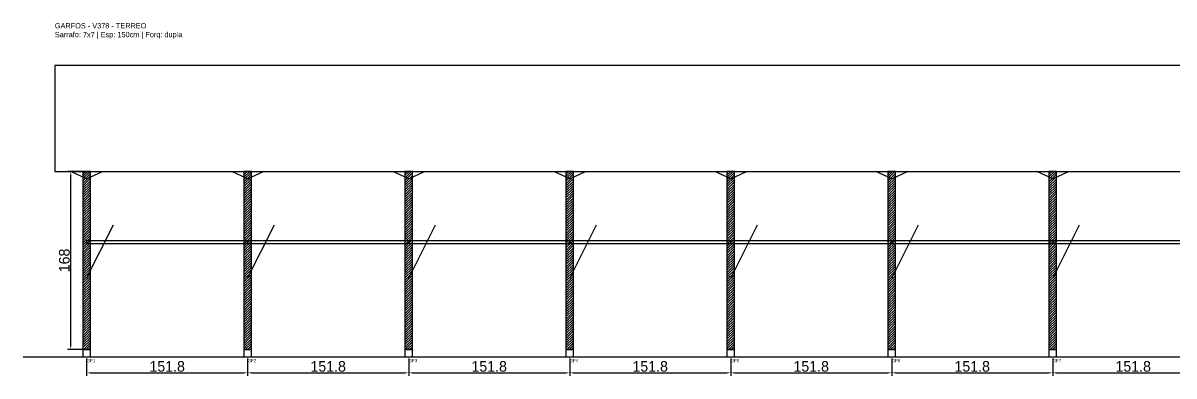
# Model space of a CAD drawing. Header units: metres. Extents: x -30 to 2215, y -25 to 308.
# Drawn here: x -30 to 1055, y -25 to 308 of the extents above; entities that cross this region are included whole.
import ezdxf

# ---------------------------------------------------------------- set-up
doc = ezdxf.new("R2010")
doc.units = ezdxf.units.M
for name, color, linetype in [('BARRA_ANCORAGEM', 1, 'Continuous'), ('COTA', 241, 'Continuous'), ('GARFOS OK', 3, 'Continuous'), ('NOME DA VIGA', 6, 'Continuous'), ('SARR_7x7', 40, 'Continuous'), ('TIRAS REESCORAMENTO', 252, 'Continuous'), ('VIGAS', 3, 'Continuous')]:
    doc.layers.add(name, color=color, linetype=linetype)
doc.dimstyles.new('EZ DXF', dxfattribs={"dimtxt": 10, "dimasz": 3.5, "dimexe": 3, "dimexo": 1.5, "dimgap": 1, "dimtad": 1, "dimdec": 1, "dimdsep": 46, "dimcen": 2.5, "dimazin": 3, "dimtfac": 1, "dimtmove": 0, "dimatfit": 3})

msp = doc.modelspace()

# ---------------------------------------------------------------- hatches: boundary and pattern name
at = {"layer": 'COTA'}
h = msp.add_hatch(dxfattribs=at)
h.set_pattern_fill('ANSI31', scale=0.5)
h.paths.add_polyline_path([(26.5, 0), (33.5, 0), (33.5, 168), (26.5, 168)])
h = msp.add_hatch(dxfattribs=at)
h.set_pattern_fill('ANSI31', scale=0.5)
h.paths.add_polyline_path([(178.3, 0), (185.3, 0), (185.3, 168), (178.3, 168)])
h = msp.add_hatch(dxfattribs=at)
h.set_pattern_fill('ANSI31', scale=0.5)
h.paths.add_polyline_path([(330.11, 0), (337.11, 0), (337.11, 168), (330.11, 168)])
h = msp.add_hatch(dxfattribs=at)
h.set_pattern_fill('ANSI31', scale=0.5)
h.paths.add_polyline_path([(481.91, 0), (488.91, 0), (488.91, 168), (481.91, 168)])
h = msp.add_hatch(dxfattribs=at)
h.set_pattern_fill('ANSI31', scale=0.5)
h.paths.add_polyline_path([(633.71, 0), (640.71, 0), (640.71, 168), (633.71, 168)])
h = msp.add_hatch(dxfattribs=at)
h.set_pattern_fill('ANSI31', scale=0.5)
h.paths.add_polyline_path([(785.52, 0), (792.52, 0), (792.52, 168), (785.52, 168)])
h = msp.add_hatch(dxfattribs=at)
h.set_pattern_fill('ANSI31', scale=0.5)
h.paths.add_polyline_path([(937.32, 0), (944.32, 0), (944.32, 168), (937.32, 168)])

# ---------------------------------------------------------------- linework, layer by layer
at = {"layer": 'BARRA_ANCORAGEM'}
for p, q in [((30, 67.2), (55.2, 117.6)), ((181.8, 67.2), (207, 117.6)), ((333.61, 67.2), (358.81, 117.6)), ((485.41, 67.2), (510.61, 117.6)), ((637.21, 67.2), (662.41, 117.6)), ((789.02, 67.2), (814.22, 117.6)), ((940.82, 67.2), (966.02, 117.6))]:
    msp.add_line(p, q, dxfattribs=at)
at = {"layer": 'GARFOS OK'}
for p, q in [((30, 161), (15, 168)), ((15, 168), (45, 168)), ((30, 161), (45, 168)), ((181.8, 161), (166.8, 168)), ((166.8, 168), (196.8, 168)), ((181.8, 161), (196.8, 168)), ((333.61, 161), (318.61, 168)), ((318.61, 168), (348.61, 168)), ((333.61, 161), (348.61, 168)), ((485.41, 161), (470.41, 168)), ((470.41, 168), (500.41, 168)), ((485.41, 161), (500.41, 168)), ((637.21, 161), (622.21, 168)), ((622.21, 168), (652.21, 168)), ((637.21, 161), (652.21, 168)), ((789.02, 161), (774.02, 168)), ((774.02, 168), (804.02, 168)), ((789.02, 161), (804.02, 168)), ((940.82, 161), (925.82, 168)), ((925.82, 168), (955.82, 168)), ((940.82, 161), (955.82, 168))]:
    msp.add_line(p, q, dxfattribs=at)
at = {"layer": 'GARFOS OK', "linetype": 'CONTINUOUS'}
msp.add_line((-30, -7), (2215.24, -7), dxfattribs=at)
at = {"layer": 'GARFOS OK'}
for points in [[(26.5, 0), (33.5, 0), (33.5, 168), (26.5, 168), (26.5, 0)], [(178.3, 0), (185.3, 0), (185.3, 168), (178.3, 168), (178.3, 0)], [(330.11, 0), (337.11, 0), (337.11, 168), (330.11, 168), (330.11, 0)], [(481.91, 0), (488.91, 0), (488.91, 168), (481.91, 168), (481.91, 0)], [(633.71, 0), (640.71, 0), (640.71, 168), (633.71, 168), (633.71, 0)], [(785.52, 0), (792.52, 0), (792.52, 168), (785.52, 168), (785.52, 0)], [(937.32, 0), (944.32, 0), (944.32, 168), (937.32, 168), (937.32, 0)]]:
    msp.add_lwpolyline(points, dxfattribs=at)
at = {"layer": 'SARR_7x7'}
for points in [[(26.5, -7), (33.5, -7), (33.5, 0), (26.5, 0), (26.5, -7)], [(178.3, -7), (185.3, -7), (185.3, 0), (178.3, 0), (178.3, -7)], [(330.11, -7), (337.11, -7), (337.11, 0), (330.11, 0), (330.11, -7)], [(481.91, -7), (488.91, -7), (488.91, 0), (481.91, 0), (481.91, -7)], [(633.71, -7), (640.71, -7), (640.71, 0), (633.71, 0), (633.71, -7)], [(785.52, -7), (792.52, -7), (792.52, 0), (785.52, 0), (785.52, -7)], [(937.32, -7), (944.32, -7), (944.32, 0), (937.32, 0), (937.32, -7)]]:
    msp.add_lwpolyline(points, dxfattribs=at)
at = {"layer": 'TIRAS REESCORAMENTO'}
for points in [[(30, 100), (181.8, 100), (181.8, 102.5), (30, 102.5), (30, 100)], [(181.8, 100), (333.61, 100), (333.61, 102.5), (181.8, 102.5), (181.8, 100)], [(333.61, 100), (485.41, 100), (485.41, 102.5), (333.61, 102.5), (333.61, 100)], [(485.41, 100), (637.21, 100), (637.21, 102.5), (485.41, 102.5), (485.41, 100)], [(637.21, 100), (789.02, 100), (789.02, 102.5), (637.21, 102.5), (637.21, 100)], [(789.02, 100), (940.82, 100), (940.82, 102.5), (789.02, 102.5), (789.02, 100)], [(940.82, 100), (1092.62, 100), (1092.62, 102.5), (940.82, 102.5), (940.82, 100)]]:
    msp.add_lwpolyline(points, dxfattribs=at)
at = {"layer": 'VIGAS'}
msp.add_lwpolyline([(0, 168), (2185.24, 168), (2185.24, 268), (0, 268), (0, 168)], dxfattribs=at)

# ---------------------------------------------------------------- texts
at = {"layer": 'NOME DA VIGA'}
for s, p in [('GF1', (30, -12)), ('GF2', (181.8, -12)), ('GF3', (333.61, -12)), ('GF4', (485.41, -12)), ('GF5', (637.21, -12)), ('GF6', (789.02, -12)), ('GF7', (940.82, -12))]:
    msp.add_text(s, height=3, dxfattribs=at).set_placement(p)
at = {"layer": 'NOME DA VIGA', "insert": (0, 293), "char_height": 5, "attachment_point": 7}
msp.add_mtext('GARFOS - V378 - TERREO\\PSarrafo: 7x7 | Esp: 150cm | Forq: dupla', dxfattribs=at)

# ---------------------------------------------------------------- dimensions: what is measured, and where the dimension line sits
at = {"layer": 'COTA'}
msp.add_linear_dim(base=(15, 0), p1=(30, 0), p2=(30, 168), angle=90, dimstyle='EZ DXF', dxfattribs=at).render()
for base, p1, p2 in [((30, -22), (30, -7), (181.8, -7)), ((181.8, -22), (181.8, -7), (333.61, -7)), ((333.61, -22), (333.61, -7), (485.41, -7)), ((485.41, -22), (485.41, -7), (637.21, -7)), ((637.21, -22), (637.21, -7), (789.02, -7)), ((789.02, -22), (789.02, -7), (940.82, -7)), ((940.82, -22), (940.82, -7), (1092.62, -7))]:
    msp.add_linear_dim(base=base, p1=p1, p2=p2, dimstyle='EZ DXF', dxfattribs=at).render()

doc.saveas('drawing.dxf')
